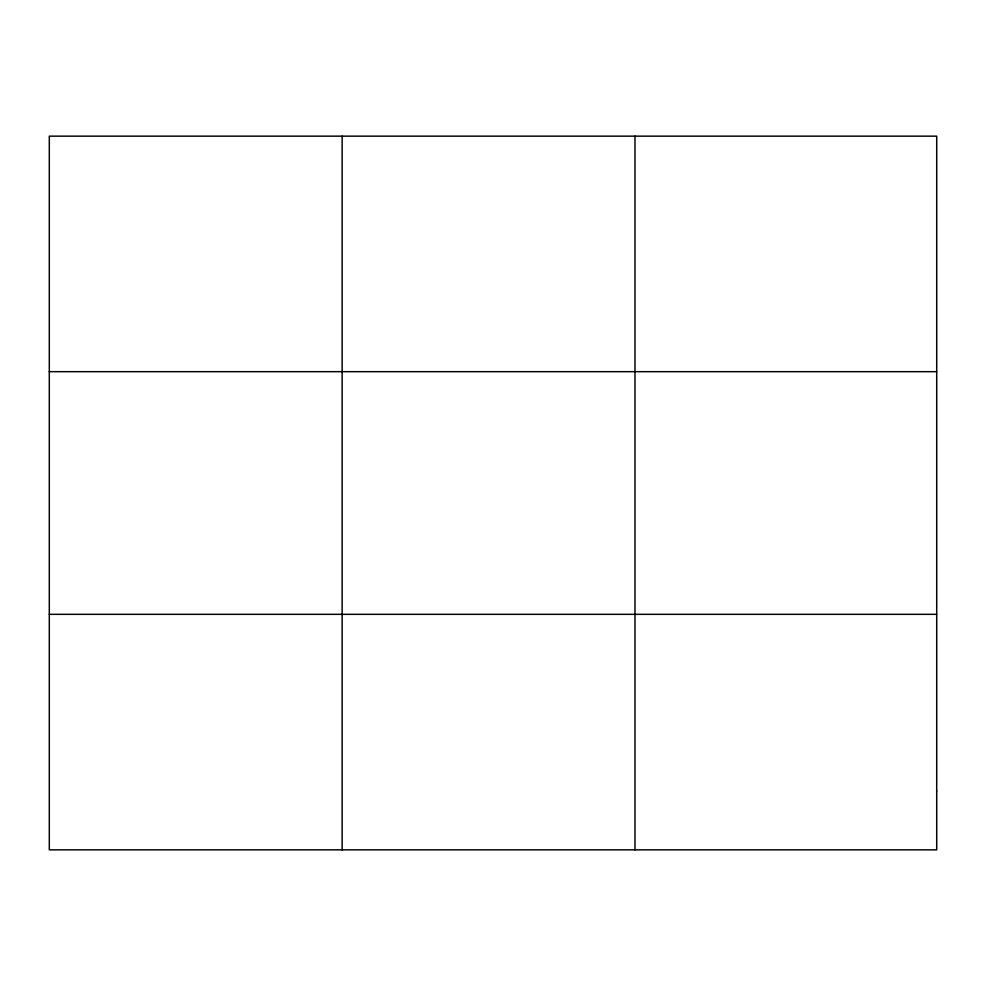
<?xml version="1.0" encoding="UTF-8"?>
<svg xmlns="http://www.w3.org/2000/svg" width="986" height="986" viewBox="0 0 986 986"><rect width="100%" height="100%" fill="white"/><g stroke="black" fill="none" stroke-linecap="round" stroke-linejoin="round"><path stroke-width="1.48" d="M342.142 849.846L342.142 136.154M634.984 849.846L634.984 136.154M49.3 371.673L936.7 371.673M49.3 614.327L936.7 614.327M936.7 790.957L936.7 849.846L49.3 849.846L49.3 136.154L936.7 136.154L936.7 790.957"/></g></svg>
